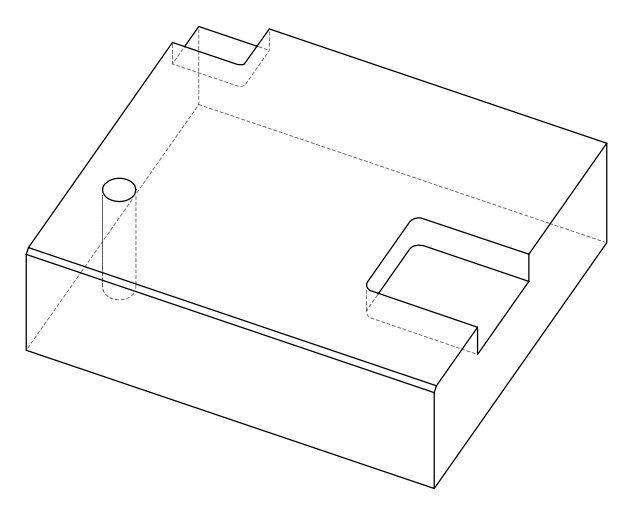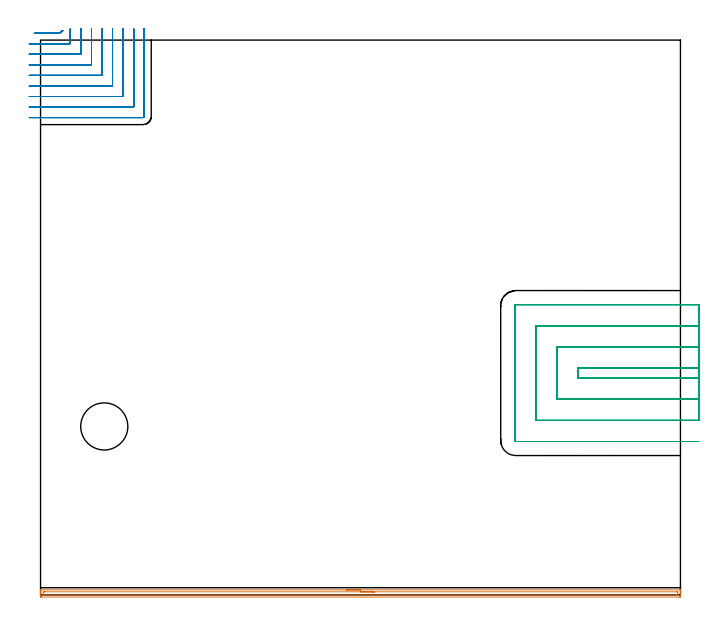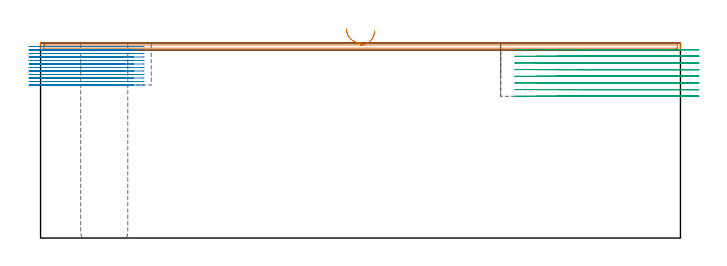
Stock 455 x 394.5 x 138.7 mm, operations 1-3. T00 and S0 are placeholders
(PLAN: 4 operations, 3 tool changes, 59.8 min)
(1 AREA_MILL | FG_CHAMFER_SURFACE | UGT0205_001 | 7.46 min | 5917 mm3)
(2 MILL_CORNER_NOTCH_RECTANGULAR | CORNER_NOTCH_RECTANGULAR | NXT0201_013 | Follow Part, ap 2.5, ae 75% | 20.7 min | 141228 mm3)
(3 MILL_SLOT | SLOT_PARTIAL_RECTANGULAR | UGT0201_094 | Follow Part, ap 5, ae 75% | 22.65 min | 566337 mm3)
(4 MILL_THROUGH_HOLE_FROM_SOLID_MATERIAL | STEP1HOLE | NXT0201_007 | Circular | 9.02 min | 121782 mm3)
(TOOL UGT0205_001 | Chamfer Mill 20 x 3 x 45 deg. | D20 FL50 Z2)
(TOOL NXT0201_013 | ENDMILL 10mm | D10 FL30 Z4)
(TOOL UGT0201_094 | End mill 20 mm | D20 FL38 Z4)
(TOOL NXT0201_007 | ENDMILL 25mm [R216.25-25050GCK54P 1620] | D25 R3 FL54 Z5)
(OP 1 AREA_MILL)
G17 G21 G94 G90
T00 M6
G54
G17 G0 G90 X217.5 Y3.6 S1061 M3
G43 Z148.7 H0
G94 G1 X217.538 Z147.828 F250.
X217.652 Z146.963
X217.841 Z146.112
X218.103 Z145.28
X218.437 Z144.474
X218.84 Z143.7
X219.308 Z142.964
X219.84 Z142.272
X220.429 Z141.629
X221.072 Z141.039
X221.764 Z140.508
X222.5 Z140.04
X223.274 Z139.637
X224.08 Z139.303
X224.912 Z139.041
X225.764 Z138.852
X226.628 Z138.738
X227.5 Z138.7
X454.83
X454.99 Y3.598 Z138.688
X454.998 Y3.463 Z138.556
X455. Y3.324 Z138.424
Y3.028 Z138.128
Y2.363 Z137.457
Y1.155 Z136.251
Y0.612 Z135.707
Y-0.867 Z134.229
X454.997 Y-1.138 Z133.958
X454.99 Y-1.492 Z133.604
X454.75 Y-1.497 Z133.601
X454.383 Y-1.5 Z133.6
X0.617
X0.25 Y-1.497 Z133.601
X0.01 Y-1.492 Z133.604
X0. Y-1.138 Z133.958
Y0.612 Z135.707
Y1.155 Z136.251
Y1.488 Z136.584
Y2.03 Z137.126
Y2.363 Z137.457
Y3.028 Z138.128
Y3.324 Z138.424
X0.002 Y3.463 Z138.556
X0.01 Y3.598 Z138.688
X0.17 Y3.6 Z138.7
X227.5
Y2.186 Z137.286
X452.597 Y2.185 Z137.285
X452.779 Y2.184 Z137.284
X452.947 Y2.18 Z137.28
X452.983 Y2.179 Z137.279
X452.99 Y2.159 Z137.259
X452.994 Y2.129 Z137.229
X452.999 Y1.969 Z137.069
X453. Y0.218 Z135.318
X452.997 Y0.086 Z135.186
X452.992 Y-0.019 Z135.081
X452.988 Y-0.079 Z135.021
X452.953 Y-0.08 Z135.02
X452.597 Y-0.084 Z135.016
X452.416 Y-0.085 Z135.015
X451.704 Y-0.086 Z135.014
X2.403 Y-0.085 Z135.015
X2.221 Y-0.084 Z135.016
X2.053 Y-0.081 Z135.019
X2.017 Y-0.079 Z135.021
X2.01 Y-0.059 Z135.041
X2.006 Y-0.029 Z135.071
X2.001 Y0.131 Z135.231
Y1.882 Z136.982
X2.003 Y2.014 Z137.114
X2.008 Y2.119 Z137.219
X2.012 Y2.179 Z137.279
X2.048 Y2.18 Z137.28
X2.403 Y2.184 Z137.284
X2.584 Y2.185 Z137.285
X3.296 Y2.186 Z137.286
X227.5
X228.372 Z137.324
X229.236 Z137.438
X230.088 Z137.626
X230.92 Z137.889
X231.726 Z138.223
X232.5 Z138.625
X233.236 Z139.094
X233.928 Z139.625
X234.571 Z140.215
X235.16 Z140.858
X235.692 Z141.55
X236.16 Z142.286
X236.563 Z143.06
X236.897 Z143.865
X237.159 Z144.697
X237.348 Z145.549
X237.462 Z146.414
X237.5 Z147.286
G0 Z148.7
M5
M2
(OP 2 MILL_CORNER_NOTCH_RECTANGULAR)
G17 G21 G94 G90
T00 M6
G54
G17 G0 G90 X-3.995 Y399.4 S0 M3
G43 Z148.7 H0
Z136.208
G94 G1 X-0.995 F250.
X13.206 F500.
G3 X13.501 Y399.5 R0.5
G1 X15.901 Y401.3 F250.
G0 Z148.7
X-8. Y391.9
Z136.208
G1 X-5.
X20.705 F500.
G3 X21.2 Y392.395 R0.5
G1 Y399.5
Y402.5 F250.
G0 Z148.7
X-8. Y384.4
Z136.208
G1 X-5.
X28.204 F500.
G3 X28.7 Y384.896 R0.5
G1 Y399.5
Y402.5 F250.
G0 Z148.7
X-8. Y376.9
Z136.208
G1 X-5.
X35.704 F500.
G3 X36.2 Y377.396 R0.5
G1 Y399.5
Y402.5 F250.
G0 Z148.7
X-8. Y369.4
Z136.208
G1 X-5.
X43.204 F500.
G3 X43.7 Y369.896 R0.5
G1 Y399.5
Y402.5 F250.
G0 Z148.7
X-8. Y361.9
Z136.208
G1 X-5.
X50.704 F500.
G3 X51.2 Y362.396 R0.5
G1 Y399.5
Y402.5 F250.
G0 Z148.7
X-8. Y354.4
Z136.208
G1 X-5.
X58.204 F500.
G3 X58.7 Y354.896 R0.5
G1 Y399.5
Y402.5 F250.
G0 Z148.7
X-8. Y346.9
Z136.208
G1 X-5.
X65.704 F500.
G3 X66.2 Y347.396 R0.5
G1 Y399.5
Y402.5 F250.
G0 Z148.7
X-8. Y339.4
Z136.208
G1 X-5.
X72.9 F500.
G3 X73.7 Y340.2 R0.8
G1 Y399.5
Y402.5 F250.
G0 Z148.7
X-3.995 Y399.4
Z133.717
G1 X-0.995
X13.206 F500.
G3 X13.501 Y399.5 R0.5
G1 X15.901 Y401.3 F250.
G0 Z148.7
X-8. Y391.9
Z133.717
G1 X-5.
X20.705 F500.
G3 X21.2 Y392.395 R0.5
G1 Y399.5
Y402.5 F250.
G0 Z148.7
X-8. Y384.4
Z133.717
G1 X-5.
X28.204 F500.
G3 X28.7 Y384.896 R0.5
G1 Y399.5
Y402.5 F250.
G0 Z148.7
X-8. Y376.9
Z133.717
G1 X-5.
X35.704 F500.
G3 X36.2 Y377.396 R0.5
G1 Y399.5
Y402.5 F250.
G0 Z148.7
X-8. Y369.4
Z133.717
G1 X-5.
X43.204 F500.
G3 X43.7 Y369.896 R0.5
G1 Y399.5
Y402.5 F250.
G0 Z148.7
X-8. Y361.9
Z133.717
G1 X-5.
X50.704 F500.
G3 X51.2 Y362.396 R0.5
G1 Y399.5
Y402.5 F250.
G0 Z148.7
X-8. Y354.4
Z133.717
G1 X-5.
X58.204 F500.
G3 X58.7 Y354.896 R0.5
G1 Y399.5
Y402.5 F250.
G0 Z148.7
X-8. Y346.9
Z133.717
G1 X-5.
X65.704 F500.
G3 X66.2 Y347.396 R0.5
G1 Y399.5
Y402.5 F250.
G0 Z148.7
X-8. Y339.4
Z133.717
G1 X-5.
X72.9 F500.
G3 X73.7 Y340.2 R0.8
G1 Y399.5
Y402.5 F250.
G0 Z148.7
X-3.995 Y399.4
Z131.225
G1 X-0.995
X13.206 F500.
G3 X13.501 Y399.5 R0.5
G1 X15.901 Y401.3 F250.
G0 Z148.7
X-8. Y391.9
Z131.225
G1 X-5.
X20.705 F500.
G3 X21.2 Y392.395 R0.5
G1 Y399.5
Y402.5 F250.
G0 Z148.7
X-8. Y384.4
Z131.225
G1 X-5.
X28.204 F500.
G3 X28.7 Y384.896 R0.5
G1 Y399.5
Y402.5 F250.
G0 Z148.7
X-8. Y376.9
Z131.225
G1 X-5.
X35.704 F500.
G3 X36.2 Y377.396 R0.5
G1 Y399.5
Y402.5 F250.
G0 Z148.7
X-8. Y369.4
Z131.225
G1 X-5.
X43.204 F500.
G3 X43.7 Y369.896 R0.5
G1 Y399.5
Y402.5 F250.
G0 Z148.7
X-8. Y361.9
Z131.225
G1 X-5.
X50.704 F500.
G3 X51.2 Y362.396 R0.5
G1 Y399.5
Y402.5 F250.
G0 Z148.7
X-8. Y354.4
Z131.225
G1 X-5.
X58.204 F500.
G3 X58.7 Y354.896 R0.5
G1 Y399.5
Y402.5 F250.
G0 Z148.7
X-8. Y346.9
Z131.225
G1 X-5.
X65.704 F500.
G3 X66.2 Y347.396 R0.5
G1 Y399.5
Y402.5 F250.
G0 Z148.7
X-8. Y339.4
Z131.225
G1 X-5.
X72.9 F500.
G3 X73.7 Y340.2 R0.8
G1 Y399.5
Y402.5 F250.
G0 Z148.7
X-3.995 Y399.4
Z128.733
G1 X-0.995
X13.206 F500.
G3 X13.501 Y399.5 R0.5
G1 X15.901 Y401.3 F250.
G0 Z148.7
X-8. Y391.9
Z128.733
G1 X-5.
X20.705 F500.
G3 X21.2 Y392.395 R0.5
G1 Y399.5
Y402.5 F250.
G0 Z148.7
X-8. Y384.4
Z128.733
G1 X-5.
X28.204 F500.
G3 X28.7 Y384.896 R0.5
G1 Y399.5
Y402.5 F250.
G0 Z148.7
X-8. Y376.9
Z128.733
G1 X-5.
X35.704 F500.
G3 X36.2 Y377.396 R0.5
G1 Y399.5
Y402.5 F250.
G0 Z148.7
X-8. Y369.4
Z128.733
G1 X-5.
X43.204 F500.
G3 X43.7 Y369.896 R0.5
G1 Y399.5
Y402.5 F250.
G0 Z148.7
X-8. Y361.9
Z128.733
G1 X-5.
X50.704 F500.
G3 X51.2 Y362.396 R0.5
G1 Y399.5
Y402.5 F250.
G0 Z148.7
X-8. Y354.4
Z128.733
G1 X-5.
X58.204 F500.
G3 X58.7 Y354.896 R0.5
G1 Y399.5
Y402.5 F250.
G0 Z148.7
X-8. Y346.9
Z128.733
G1 X-5.
X65.704 F500.
G3 X66.2 Y347.396 R0.5
G1 Y399.5
Y402.5 F250.
G0 Z148.7
X-8. Y339.4
Z128.733
G1 X-5.
X72.9 F500.
G3 X73.7 Y340.2 R0.8
G1 Y399.5
Y402.5 F250.
G0 Z148.7
X-3.995 Y399.4
Z126.242
G1 X-0.995
X13.206 F500.
G3 X13.501 Y399.5 R0.5
G1 X15.901 Y401.3 F250.
G0 Z148.7
X-8. Y391.9
Z126.242
G1 X-5.
X20.705 F500.
G3 X21.2 Y392.395 R0.5
G1 Y399.5
Y402.5 F250.
G0 Z148.7
X-8. Y384.4
Z126.242
G1 X-5.
X28.204 F500.
G3 X28.7 Y384.896 R0.5
G1 Y399.5
Y402.5 F250.
G0 Z148.7
X-8. Y376.9
Z126.242
G1 X-5.
X35.704 F500.
G3 X36.2 Y377.396 R0.5
G1 Y399.5
Y402.5 F250.
G0 Z148.7
X-8. Y369.4
Z126.242
G1 X-5.
X43.204 F500.
G3 X43.7 Y369.896 R0.5
G1 Y399.5
Y402.5 F250.
G0 Z148.7
X-8. Y361.9
Z126.242
G1 X-5.
X50.704 F500.
G3 X51.2 Y362.396 R0.5
G1 Y399.5
Y402.5 F250.
G0 Z148.7
X-8. Y354.4
Z126.242
G1 X-5.
X58.204 F500.
G3 X58.7 Y354.896 R0.5
G1 Y399.5
Y402.5 F250.
G0 Z148.7
X-8. Y346.9
Z126.242
G1 X-5.
X65.704 F500.
G3 X66.2 Y347.396 R0.5
G1 Y399.5
Y402.5 F250.
G0 Z148.7
X-8. Y339.4
Z126.242
G1 X-5.
X72.9 F500.
G3 X73.7 Y340.2 R0.8
G1 Y399.5
Y402.5 F250.
G0 Z148.7
X-3.995 Y399.4
Z123.75
G1 X-0.995
X13.206 F500.
G3 X13.501 Y399.5 R0.5
G1 X15.901 Y401.3 F250.
G0 Z148.7
X-8. Y391.9
Z123.75
G1 X-5.
X20.705 F500.
G3 X21.2 Y392.395 R0.5
G1 Y399.5
Y402.5 F250.
G0 Z148.7
X-8. Y384.4
Z123.75
G1 X-5.
X28.204 F500.
G3 X28.7 Y384.896 R0.5
G1 Y399.5
Y402.5 F250.
G0 Z148.7
X-8. Y376.9
Z123.75
G1 X-5.
X35.704 F500.
G3 X36.2 Y377.396 R0.5
G1 Y399.5
Y402.5 F250.
G0 Z148.7
X-8. Y369.4
Z123.75
G1 X-5.
X43.204 F500.
G3 X43.7 Y369.896 R0.5
G1 Y399.5
Y402.5 F250.
G0 Z148.7
X-8. Y361.9
Z123.75
G1 X-5.
X50.704 F500.
G3 X51.2 Y362.396 R0.5
G1 Y399.5
Y402.5 F250.
G0 Z148.7
X-8. Y354.4
Z123.75
G1 X-5.
X58.204 F500.
G3 X58.7 Y354.896 R0.5
G1 Y399.5
Y402.5 F250.
G0 Z148.7
X-8. Y346.9
Z123.75
G1 X-5.
X65.704 F500.
G3 X66.2 Y347.396 R0.5
G1 Y399.5
Y402.5 F250.
G0 Z148.7
X-8. Y339.4
Z123.75
G1 X-5.
X72.9 F500.
G3 X73.7 Y340.2 R0.8
G1 Y399.5
Y402.5 F250.
G0 Z148.7
X-3.995 Y399.4
Z121.258
G1 X-0.995
X13.206 F500.
G3 X13.501 Y399.5 R0.5
G1 X15.901 Y401.3 F250.
G0 Z148.7
X-8. Y391.9
Z121.258
G1 X-5.
X20.705 F500.
G3 X21.2 Y392.395 R0.5
G1 Y399.5
Y402.5 F250.
G0 Z148.7
X-8. Y384.4
Z121.258
G1 X-5.
X28.204 F500.
G3 X28.7 Y384.896 R0.5
G1 Y399.5
Y402.5 F250.
G0 Z148.7
X-8. Y376.9
Z121.258
G1 X-5.
X35.704 F500.
G3 X36.2 Y377.396 R0.5
G1 Y399.5
Y402.5 F250.
G0 Z148.7
X-8. Y369.4
Z121.258
G1 X-5.
X43.204 F500.
G3 X43.7 Y369.896 R0.5
G1 Y399.5
Y402.5 F250.
G0 Z148.7
X-8. Y361.9
Z121.258
G1 X-5.
X50.704 F500.
G3 X51.2 Y362.396 R0.5
G1 Y399.5
Y402.5 F250.
G0 Z148.7
X-8. Y354.4
Z121.258
G1 X-5.
X58.204 F500.
G3 X58.7 Y354.896 R0.5
G1 Y399.5
Y402.5 F250.
G0 Z148.7
X-8. Y346.9
Z121.258
G1 X-5.
X65.704 F500.
G3 X66.2 Y347.396 R0.5
G1 Y399.5
Y402.5 F250.
G0 Z148.7
X-8. Y339.4
Z121.258
G1 X-5.
X72.9 F500.
G3 X73.7 Y340.2 R0.8
G1 Y399.5
Y402.5 F250.
G0 Z148.7
X-3.995 Y399.4
Z118.767
G1 X-0.995
X13.206 F500.
G3 X13.501 Y399.5 R0.5
G1 X15.901 Y401.3 F250.
G0 Z148.7
X-8. Y391.9
Z118.767
G1 X-5.
X20.705 F500.
G3 X21.2 Y392.395 R0.5
G1 Y399.5
Y402.5 F250.
G0 Z148.7
X-8. Y384.4
Z118.767
G1 X-5.
X28.204 F500.
G3 X28.7 Y384.896 R0.5
G1 Y399.5
Y402.5 F250.
G0 Z148.7
X-8. Y376.9
Z118.767
G1 X-5.
X35.704 F500.
G3 X36.2 Y377.396 R0.5
G1 Y399.5
Y402.5 F250.
G0 Z148.7
X-8. Y369.4
Z118.767
G1 X-5.
X43.204 F500.
G3 X43.7 Y369.896 R0.5
G1 Y399.5
Y402.5 F250.
G0 Z148.7
X-8. Y361.9
Z118.767
G1 X-5.
X50.704 F500.
G3 X51.2 Y362.396 R0.5
G1 Y399.5
Y402.5 F250.
G0 Z148.7
X-8. Y354.4
Z118.767
G1 X-5.
X58.204 F500.
G3 X58.7 Y354.896 R0.5
G1 Y399.5
Y402.5 F250.
G0 Z148.7
X-8. Y346.9
Z118.767
G1 X-5.
X65.704 F500.
G3 X66.2 Y347.396 R0.5
G1 Y399.5
Y402.5 F250.
G0 Z148.7
X-8. Y339.4
Z118.767
G1 X-5.
X72.9 F500.
G3 X73.7 Y340.2 R0.8
G1 Y399.5
Y402.5 F250.
G0 Z148.7
X-3.995 Y399.4
Z116.275
G1 X-0.995
X13.206 F500.
G3 X13.501 Y399.5 R0.5
G1 X15.901 Y401.3 F250.
G0 Z148.7
X-8. Y391.9
Z116.275
G1 X-5.
X20.705 F500.
G3 X21.2 Y392.395 R0.5
G1 Y399.5
Y402.5 F250.
G0 Z148.7
X-8. Y384.4
Z116.275
G1 X-5.
X28.204 F500.
G3 X28.7 Y384.896 R0.5
G1 Y399.5
Y402.5 F250.
G0 Z148.7
X-8. Y376.9
Z116.275
G1 X-5.
X35.704 F500.
G3 X36.2 Y377.396 R0.5
G1 Y399.5
Y402.5 F250.
G0 Z148.7
X-8. Y369.4
Z116.275
G1 X-5.
X43.204 F500.
G3 X43.7 Y369.896 R0.5
G1 Y399.5
Y402.5 F250.
G0 Z148.7
X-8. Y361.9
Z116.275
G1 X-5.
X50.704 F500.
G3 X51.2 Y362.396 R0.5
G1 Y399.5
Y402.5 F250.
G0 Z148.7
X-8. Y354.4
Z116.275
G1 X-5.
X58.204 F500.
G3 X58.7 Y354.896 R0.5
G1 Y399.5
Y402.5 F250.
G0 Z148.7
X-8. Y346.9
Z116.275
G1 X-5.
X65.704 F500.
G3 X66.2 Y347.396 R0.5
G1 Y399.5
Y402.5 F250.
G0 Z148.7
X-8. Y339.4
Z116.275
G1 X-5.
X72.9 F500.
G3 X73.7 Y340.2 R0.8
G1 Y399.5
Y402.5 F250.
G0 Z148.7
X-3.995 Y399.4
Z113.783
G1 X-0.995
X13.206 F500.
G3 X13.501 Y399.5 R0.5
G1 X15.901 Y401.3 F250.
G0 Z148.7
X-8. Y391.9
Z113.783
G1 X-5.
X20.705 F500.
G3 X21.2 Y392.395 R0.5
G1 Y399.5
Y402.5 F250.
G0 Z148.7
X-8. Y384.4
Z113.783
G1 X-5.
X28.204 F500.
G3 X28.7 Y384.896 R0.5
G1 Y399.5
Y402.5 F250.
G0 Z148.7
X-8. Y376.9
Z113.783
G1 X-5.
X35.704 F500.
G3 X36.2 Y377.396 R0.5
G1 Y399.5
Y402.5 F250.
G0 Z148.7
X-8. Y369.4
Z113.783
G1 X-5.
X43.204 F500.
G3 X43.7 Y369.896 R0.5
G1 Y399.5
Y402.5 F250.
G0 Z148.7
X-8. Y361.9
Z113.783
G1 X-5.
X50.704 F500.
G3 X51.2 Y362.396 R0.5
G1 Y399.5
Y402.5 F250.
G0 Z148.7
X-8. Y354.4
Z113.783
G1 X-5.
X58.204 F500.
G3 X58.7 Y354.896 R0.5
G1 Y399.5
Y402.5 F250.
G0 Z148.7
X-8. Y346.9
Z113.783
G1 X-5.
X65.704 F500.
G3 X66.2 Y347.396 R0.5
G1 Y399.5
Y402.5 F250.
G0 Z148.7
X-8. Y339.4
Z113.783
G1 X-5.
X72.9 F500.
G3 X73.7 Y340.2 R0.8
G1 Y399.5
Y402.5 F250.
G0 Z148.7
X-3.995 Y399.4
Z111.292
G1 X-0.995
X13.206 F500.
G3 X13.501 Y399.5 R0.5
G1 X15.901 Y401.3 F250.
G0 Z148.7
X-8. Y391.9
Z111.292
G1 X-5.
X20.705 F500.
G3 X21.2 Y392.395 R0.5
G1 Y399.5
Y402.5 F250.
G0 Z148.7
X-8. Y384.4
Z111.292
G1 X-5.
X28.204 F500.
G3 X28.7 Y384.896 R0.5
G1 Y399.5
Y402.5 F250.
G0 Z148.7
X-8. Y376.9
Z111.292
G1 X-5.
X35.704 F500.
G3 X36.2 Y377.396 R0.5
G1 Y399.5
Y402.5 F250.
G0 Z148.7
X-8. Y369.4
Z111.292
G1 X-5.
X43.204 F500.
G3 X43.7 Y369.896 R0.5
G1 Y399.5
Y402.5 F250.
G0 Z148.7
X-8. Y361.9
Z111.292
G1 X-5.
X50.704 F500.
G3 X51.2 Y362.396 R0.5
G1 Y399.5
Y402.5 F250.
G0 Z148.7
X-8. Y354.4
Z111.292
G1 X-5.
X58.204 F500.
G3 X58.7 Y354.896 R0.5
G1 Y399.5
Y402.5 F250.
G0 Z148.7
X-8. Y346.9
Z111.292
G1 X-5.
X65.704 F500.
G3 X66.2 Y347.396 R0.5
G1 Y399.5
Y402.5 F250.
G0 Z148.7
X-8. Y339.4
Z111.292
G1 X-5.
X72.9 F500.
G3 X73.7 Y340.2 R0.8
G1 Y399.5
Y402.5 F250.
G0 Z148.7
X-3.995 Y399.4
Z108.8
G1 X-0.995
X13.206 F500.
G3 X13.501 Y399.5 R0.5
G1 X15.901 Y401.3 F250.
G0 Z148.7
X-8. Y391.9
Z108.8
G1 X-5.
X20.705 F500.
G3 X21.2 Y392.395 R0.5
G1 Y399.5
Y402.5 F250.
G0 Z148.7
X-8. Y384.4
Z108.8
G1 X-5.
X28.204 F500.
G3 X28.7 Y384.896 R0.5
G1 Y399.5
Y402.5 F250.
G0 Z148.7
X-8. Y376.9
Z108.8
G1 X-5.
X35.704 F500.
G3 X36.2 Y377.396 R0.5
G1 Y399.5
Y402.5 F250.
G0 Z148.7
X-8. Y369.4
Z108.8
G1 X-5.
X43.204 F500.
G3 X43.7 Y369.896 R0.5
G1 Y399.5
Y402.5 F250.
G0 Z148.7
X-8. Y361.9
Z108.8
G1 X-5.
X50.704 F500.
G3 X51.2 Y362.396 R0.5
G1 Y399.5
Y402.5 F250.
G0 Z148.7
X-8. Y354.4
Z108.8
G1 X-5.
X58.204 F500.
G3 X58.7 Y354.896 R0.5
G1 Y399.5
Y402.5 F250.
G0 Z148.7
X-8. Y346.9
Z108.8
G1 X-5.
X65.704 F500.
G3 X66.2 Y347.396 R0.5
G1 Y399.5
Y402.5 F250.
G0 Z148.7
X-8. Y339.4
Z108.8
G1 X-5.
X72.9 F500.
G3 X73.7 Y340.2 R0.8
G1 Y399.5
Y402.5 F250.
G0 Z148.7
M5
M2
(OP 3 MILL_SLOT)
G17 G21 G94 G90
T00 M6
G54
G17 G0 G90 X468. Y161.4 S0 M3
G43 Z148.7 H0
Z133.962
G94 G1 X465. F250.
X382.2 F500.
Y154.1
X465.
X468. F250.
Y176.4
X465.
X367.2 F500.
Y139.1
X465.
X468. F250.
Y191.4
X465.
X352.2 F500.
Y124.1
X465.
X468. F250.
Y206.4
X465.
X338. F500.
G3 X337.2 Y205.6 R0.8
G1 Y109.9
G3 X338. Y109.1 R0.8
G1 X465.
X468. F250.
G0 Y161.4 Z129.225
G1 X465.
X382.2 F500.
Y154.1
X465.
X468. F250.
Y176.4
X465.
X367.2 F500.
Y139.1
X465.
X468. F250.
Y191.4
X465.
X352.2 F500.
Y124.1
X465.
X468. F250.
Y206.4
X465.
X338. F500.
G3 X337.2 Y205.6 R0.8
G1 Y109.9
G3 X338. Y109.1 R0.8
G1 X465.
X468. F250.
G0 Y161.4 Z124.487
G1 X465.
X382.2 F500.
Y154.1
X465.
X468. F250.
Y176.4
X465.
X367.2 F500.
Y139.1
X465.
X468. F250.
Y191.4
X465.
X352.2 F500.
Y124.1
X465.
X468. F250.
Y206.4
X465.
X338. F500.
G3 X337.2 Y205.6 R0.8
G1 Y109.9
G3 X338. Y109.1 R0.8
G1 X465.
X468. F250.
G0 Y161.4 Z119.75
G1 X465.
X382.2 F500.
Y154.1
X465.
X468. F250.
Y176.4
X465.
X367.2 F500.
Y139.1
X465.
X468. F250.
Y191.4
X465.
X352.2 F500.
Y124.1
X465.
X468. F250.
Y206.4
X465.
X338. F500.
G3 X337.2 Y205.6 R0.8
G1 Y109.9
G3 X338. Y109.1 R0.8
G1 X465.
X468. F250.
G0 Y161.4 Z115.012
G1 X465.
X382.2 F500.
Y154.1
X465.
X468. F250.
Y176.4
X465.
X367.2 F500.
Y139.1
X465.
X468. F250.
Y191.4
X465.
X352.2 F500.
Y124.1
X465.
X468. F250.
Y206.4
X465.
X338. F500.
G3 X337.2 Y205.6 R0.8
G1 Y109.9
G3 X338. Y109.1 R0.8
G1 X465.
X468. F250.
G0 Y161.4 Z110.275
G1 X465.
X382.2 F500.
Y154.1
X465.
X468. F250.
Y176.4
X465.
X367.2 F500.
Y139.1
X465.
X468. F250.
Y191.4
X465.
X352.2 F500.
Y124.1
X465.
X468. F250.
Y206.4
X465.
X338. F500.
G3 X337.2 Y205.6 R0.8
G1 Y109.9
G3 X338. Y109.1 R0.8
G1 X465.
X468. F250.
G0 Y161.4 Z105.537
G1 X465.
X382.2 F500.
Y154.1
X465.
X468. F250.
Y176.4
X465.
X367.2 F500.
Y139.1
X465.
X468. F250.
Y191.4
X465.
X352.2 F500.
Y124.1
X465.
X468. F250.
Y206.4
X465.
X338. F500.
G3 X337.2 Y205.6 R0.8
G1 Y109.9
G3 X338. Y109.1 R0.8
G1 X465.
X468. F250.
G0 Y161.4 Z100.8
G1 X465.
X382.2 F500.
Y154.1
X465.
X468. F250.
Y176.4
X465.
X367.2 F500.
Y139.1
X465.
X468. F250.
Y191.4
X465.
X352.2 F500.
Y124.1
X465.
X468. F250.
Y206.4
X465.
X338. F500.
G3 X337.2 Y205.6 R0.8
G1 Y109.9
G3 X338. Y109.1 R0.8
G1 X465.
X468. F250.
G0 Z148.7
M5
M2
